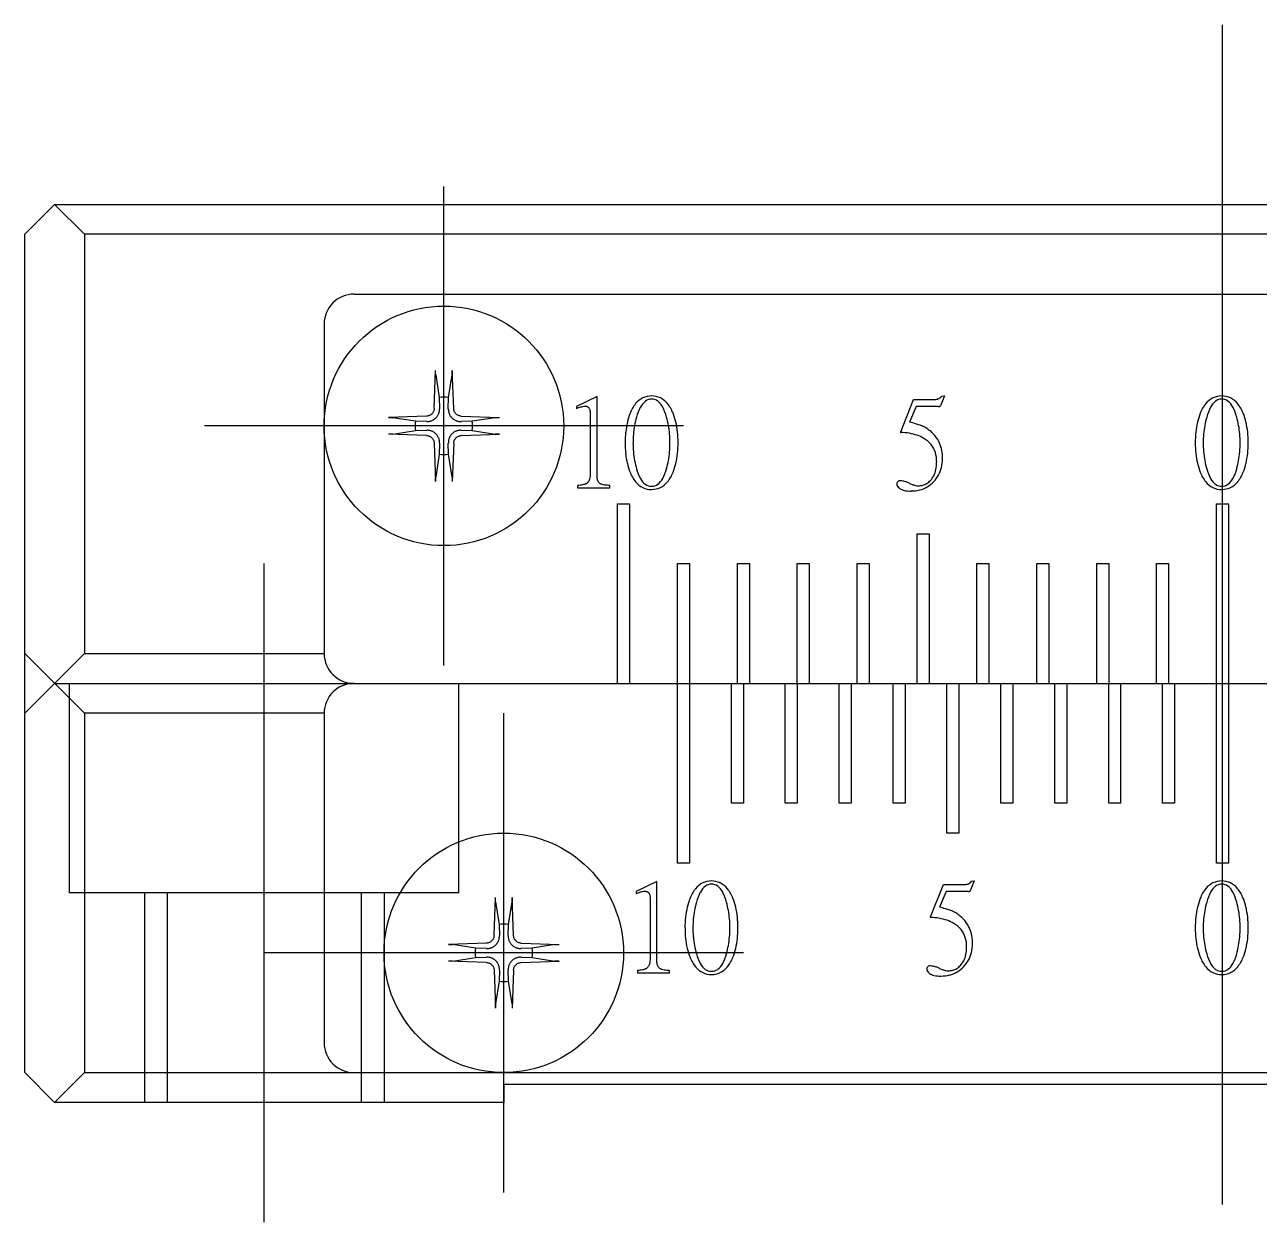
# Model space of a CAD drawing. Extents: x 1 to 262, y 0 to 169.
# Drawn here: x 70.89 to 91.51, y 29.84 to 49.84 of the extents above; entities that cross this region are included whole.
import ezdxf

# ---------------------------------------------------------------- set-up
doc = ezdxf.new("R2010")
doc.units = 0
doc.linetypes.add('CENTER', pattern=[50.8, 31.75, -6.35, 6.35, -6.35])
doc.linetypes.add('DASHED', pattern=[19.05, 12.7, -6.35])
doc.layers.get('0').update_dxf_attribs({"linetype": 'CONTINUOUS'})
doc.layers.add('CENTER', color=1, linetype='CENTER')

msp = doc.modelspace()

# ---------------------------------------------------------------- linework, layer by layer
at = {"color": 7, "linetype": 'CONTINUOUS'}
for p, q in [((70.892, 46.339), (71.392, 46.839)), ((71.392, 46.839), (110.392, 46.839)), ((71.392, 46.839), (71.892, 46.339)), ((70.892, 32.339), (70.892, 46.339)), ((71.892, 46.339), (71.892, 39.339)), ((109.892, 46.339), (71.892, 46.339)), ((76.392, 45.339), (105.392, 45.339)), ((75.892, 44.839), (75.892, 39.339)), ((77.73, 43.428), (77.754, 44.065)), ((77.754, 44.054), (77.754, 44.065)), ((77.754, 44.044), (77.754, 44.054)), ((77.754, 44.033), (77.754, 44.044)), ((77.754, 44.028), (77.754, 44.033)), ((77.754, 44.023), (77.754, 44.028)), ((77.754, 44.014), (77.754, 44.023)), ((77.754, 44.01), (77.754, 44.014)), ((77.754, 44.006), (77.754, 44.01)), ((77.754, 44.002), (77.754, 44.006)), ((77.755, 43.999), (77.754, 44.002)), ((77.755, 43.996), (77.755, 43.999)), ((77.755, 43.993), (77.755, 43.996)), ((77.755, 43.993), (77.815, 43.611)), ((77.97, 43.611), (78.029, 43.993)), ((78.03, 43.996), (78.029, 43.993)), ((78.03, 44.065), (78.031, 44.054)), ((78.055, 43.428), (78.03, 44.065)), ((78.031, 44.01), (78.03, 44.006)), ((78.03, 44.006), (78.03, 44.002)), ((78.03, 44.002), (78.03, 43.999)), ((78.03, 43.999), (78.03, 43.996)), ((78.031, 44.054), (78.031, 44.044)), ((78.031, 44.044), (78.031, 44.033)), ((78.031, 44.033), (78.031, 44.028)), ((78.031, 44.028), (78.031, 44.023)), ((78.031, 44.023), (78.031, 44.014)), ((78.031, 44.014), (78.031, 44.01)), ((77.815, 43.611), (77.819, 43.426)), ((77.965, 43.426), (77.97, 43.611)), ((80.449, 43.629), (80.104, 43.464)), ((80.449, 42.302), (80.449, 43.629)), ((85.519, 43.042), (85.733, 43.582)), ((85.733, 43.582), (86.106, 43.582)), ((86.248, 43.639), (86.181, 43.476)), ((86.203, 43.635), (86.248, 43.639)), ((77.603, 43.302), (76.966, 43.277)), ((77.615, 43.303), (77.603, 43.302)), ((77.627, 43.305), (77.615, 43.303)), ((77.639, 43.308), (77.627, 43.305)), ((77.651, 43.312), (77.639, 43.308)), ((77.662, 43.318), (77.651, 43.312)), ((77.673, 43.324), (77.662, 43.318)), ((77.683, 43.332), (77.673, 43.324)), ((77.692, 43.34), (77.683, 43.332)), ((77.7, 43.349), (77.692, 43.34)), ((77.707, 43.359), (77.7, 43.349)), ((77.714, 43.369), (77.707, 43.359)), ((77.719, 43.38), (77.714, 43.369)), ((77.724, 43.392), (77.719, 43.38)), ((77.727, 43.404), (77.724, 43.392)), ((77.729, 43.416), (77.727, 43.404)), ((77.73, 43.428), (77.729, 43.416)), ((78.056, 43.416), (78.055, 43.428)), ((78.058, 43.404), (78.056, 43.416)), ((78.061, 43.392), (78.058, 43.404)), ((78.066, 43.38), (78.061, 43.392)), ((78.071, 43.369), (78.066, 43.38)), ((78.078, 43.358), (78.071, 43.369)), ((78.085, 43.349), (78.078, 43.358)), ((78.093, 43.34), (78.085, 43.349)), ((78.102, 43.332), (78.093, 43.34)), ((78.112, 43.324), (78.102, 43.332)), ((78.122, 43.318), (78.112, 43.324)), ((78.134, 43.312), (78.122, 43.318)), ((78.145, 43.308), (78.134, 43.312)), ((78.157, 43.305), (78.145, 43.308)), ((78.17, 43.303), (78.157, 43.305)), ((78.181, 43.302), (78.17, 43.303)), ((78.181, 43.302), (78.818, 43.277)), ((80.104, 43.464), (80.104, 43.431)), ((80.104, 43.431), (80.14, 43.444)), ((80.14, 43.444), (80.176, 43.456)), ((80.176, 43.456), (80.194, 43.46)), ((80.194, 43.46), (80.213, 43.464)), ((80.213, 43.464), (80.232, 43.467)), ((80.232, 43.467), (80.251, 43.468)), ((80.251, 43.468), (80.261, 43.467)), ((80.261, 43.467), (80.271, 43.466)), ((80.271, 43.466), (80.276, 43.465)), ((80.276, 43.465), (80.281, 43.463)), ((80.281, 43.463), (80.286, 43.461)), ((80.286, 43.461), (80.29, 43.459)), ((80.29, 43.459), (80.294, 43.457)), ((80.294, 43.457), (80.299, 43.454)), ((80.299, 43.454), (80.303, 43.451)), ((80.303, 43.451), (80.306, 43.448)), ((80.306, 43.448), (80.31, 43.444)), ((80.31, 43.444), (80.313, 43.44)), ((80.313, 43.44), (80.318, 43.432)), ((80.318, 43.432), (80.323, 43.423)), ((80.323, 43.423), (80.326, 43.413)), ((80.326, 43.413), (80.329, 43.403)), ((80.329, 43.403), (80.331, 43.393)), ((80.331, 43.393), (80.333, 43.383)), ((80.333, 43.383), (80.334, 43.372)), ((80.334, 43.372), (80.334, 43.362)), ((80.334, 43.362), (80.335, 43.352)), ((80.335, 43.352), (80.335, 42.341)), ((85.777, 43.462), (85.667, 43.201)), ((86.148, 43.462), (85.777, 43.462)), ((76.966, 43.277), (76.977, 43.277)), ((76.977, 43.277), (76.987, 43.278)), ((76.987, 43.278), (76.998, 43.278)), ((76.998, 43.278), (77.003, 43.278)), ((77.003, 43.278), (77.008, 43.278)), ((77.008, 43.278), (77.017, 43.278)), ((77.017, 43.278), (77.022, 43.277)), ((77.022, 43.277), (77.026, 43.277)), ((77.026, 43.277), (77.029, 43.277)), ((77.029, 43.277), (77.033, 43.277)), ((77.033, 43.277), (77.036, 43.276)), ((77.036, 43.276), (77.038, 43.276)), ((77.42, 43.216), (77.038, 43.276)), ((77.605, 43.212), (77.42, 43.216)), ((78.365, 43.216), (78.18, 43.212)), ((78.746, 43.276), (78.365, 43.216)), ((78.746, 43.276), (78.749, 43.276)), ((78.749, 43.276), (78.752, 43.277)), ((78.752, 43.277), (78.755, 43.277)), ((78.755, 43.277), (78.759, 43.277)), ((78.759, 43.277), (78.763, 43.277)), ((78.763, 43.277), (78.767, 43.278)), ((78.767, 43.278), (78.777, 43.278)), ((78.777, 43.278), (78.781, 43.278)), ((78.781, 43.278), (78.787, 43.278)), ((78.787, 43.278), (78.797, 43.278)), ((78.797, 43.278), (78.808, 43.277)), ((78.808, 43.277), (78.818, 43.277)), ((76.977, 43.001), (76.966, 43.001)), ((77.603, 42.976), (76.966, 43.001)), ((76.987, 43), (76.977, 43.001)), ((76.998, 43), (76.987, 43)), ((77.003, 43), (76.998, 43)), ((77.008, 43), (77.003, 43)), ((77.017, 43.001), (77.008, 43)), ((77.022, 43.001), (77.017, 43.001)), ((77.026, 43.001), (77.022, 43.001)), ((77.029, 43.001), (77.026, 43.001)), ((77.033, 43.001), (77.029, 43.001)), ((77.036, 43.002), (77.033, 43.001)), ((77.038, 43.002), (77.036, 43.002)), ((77.038, 43.002), (77.42, 43.062)), ((77.42, 43.062), (77.605, 43.066)), ((77.603, 42.976), (77.615, 42.976)), ((77.615, 42.976), (77.627, 42.973)), ((77.627, 42.973), (77.639, 42.97)), ((77.639, 42.97), (77.651, 42.966)), ((77.651, 42.966), (77.662, 42.96)), ((77.662, 42.96), (77.673, 42.954)), ((77.673, 42.954), (77.683, 42.946)), ((77.683, 42.946), (77.692, 42.938)), ((77.692, 42.938), (77.7, 42.929)), ((77.7, 42.929), (77.707, 42.92)), ((77.707, 42.92), (77.713, 42.909)), ((77.713, 42.909), (77.719, 42.898)), ((77.719, 42.898), (77.723, 42.886)), ((77.723, 42.886), (77.727, 42.874)), ((78.058, 42.874), (78.061, 42.886)), ((78.061, 42.886), (78.065, 42.898)), ((78.065, 42.898), (78.071, 42.909)), ((78.071, 42.909), (78.078, 42.92)), ((78.078, 42.92), (78.085, 42.929)), ((78.085, 42.929), (78.093, 42.938)), ((78.093, 42.938), (78.102, 42.946)), ((78.102, 42.946), (78.112, 42.954)), ((78.112, 42.954), (78.122, 42.96)), ((78.122, 42.96), (78.133, 42.966)), ((78.133, 42.966), (78.145, 42.97)), ((78.145, 42.97), (78.157, 42.973)), ((78.157, 42.973), (78.169, 42.976)), ((78.169, 42.976), (78.181, 42.976)), ((78.18, 43.066), (78.365, 43.062)), ((78.181, 42.976), (78.818, 43.001)), ((78.365, 43.062), (78.746, 43.002)), ((78.749, 43.002), (78.746, 43.002)), ((78.752, 43.001), (78.749, 43.002)), ((78.755, 43.001), (78.752, 43.001)), ((78.759, 43.001), (78.755, 43.001)), ((78.763, 43.001), (78.759, 43.001)), ((78.767, 43.001), (78.763, 43.001)), ((78.777, 43), (78.767, 43.001)), ((78.781, 43), (78.777, 43)), ((78.787, 43), (78.781, 43)), ((78.797, 43), (78.787, 43)), ((78.808, 43.001), (78.797, 43)), ((78.818, 43.001), (78.808, 43.001)), ((77.727, 42.874), (77.729, 42.862)), ((77.729, 42.862), (77.73, 42.85)), ((77.73, 42.85), (77.754, 42.213)), ((77.819, 42.852), (77.815, 42.667)), ((77.97, 42.667), (77.965, 42.852)), ((78.055, 42.85), (78.03, 42.213)), ((78.055, 42.85), (78.056, 42.862)), ((78.056, 42.862), (78.058, 42.874)), ((77.815, 42.667), (77.755, 42.285)), ((78.029, 42.285), (77.97, 42.667)), ((77.754, 42.276), (77.755, 42.279)), ((77.754, 42.272), (77.754, 42.276)), ((77.754, 42.268), (77.754, 42.272)), ((77.754, 42.264), (77.754, 42.268)), ((77.754, 42.255), (77.754, 42.264)), ((77.755, 42.282), (77.755, 42.285)), ((77.755, 42.279), (77.755, 42.282)), ((78.029, 42.285), (78.03, 42.282)), ((78.03, 42.282), (78.03, 42.279)), ((78.03, 42.279), (78.03, 42.276)), ((78.03, 42.276), (78.03, 42.272)), ((78.03, 42.272), (78.031, 42.268)), ((78.031, 42.268), (78.031, 42.264)), ((78.031, 42.264), (78.031, 42.255)), ((80.326, 42.261), (80.323, 42.251)), ((80.328, 42.273), (80.326, 42.261)), ((80.332, 42.295), (80.328, 42.273)), ((80.334, 42.318), (80.332, 42.295)), ((80.335, 42.341), (80.334, 42.318)), ((80.449, 42.285), (80.449, 42.302)), ((80.451, 42.267), (80.449, 42.285)), ((80.454, 42.25), (80.451, 42.267)), ((77.754, 42.25), (77.754, 42.255)), ((77.754, 42.245), (77.754, 42.25)), ((77.754, 42.234), (77.754, 42.245)), ((77.754, 42.224), (77.754, 42.234)), ((77.754, 42.213), (77.754, 42.224)), ((78.031, 42.224), (78.03, 42.213)), ((78.031, 42.255), (78.031, 42.25)), ((78.031, 42.25), (78.031, 42.245)), ((78.031, 42.245), (78.031, 42.234)), ((78.031, 42.234), (78.031, 42.224)), ((80.145, 42.146), (80.125, 42.145)), ((80.125, 42.145), (80.125, 42.104)), ((80.125, 42.104), (80.661, 42.104)), ((80.165, 42.148), (80.145, 42.146)), ((80.186, 42.15), (80.165, 42.148)), ((80.206, 42.153), (80.186, 42.15)), ((80.225, 42.158), (80.206, 42.153)), ((80.243, 42.163), (80.225, 42.158)), ((80.259, 42.17), (80.243, 42.163)), ((80.267, 42.174), (80.259, 42.17)), ((80.273, 42.178), (80.267, 42.174)), ((80.282, 42.185), (80.273, 42.178)), ((80.29, 42.192), (80.282, 42.185)), ((80.298, 42.201), (80.29, 42.192)), ((80.304, 42.21), (80.298, 42.201)), ((80.31, 42.219), (80.304, 42.21)), ((80.315, 42.229), (80.31, 42.219)), ((80.319, 42.24), (80.315, 42.229)), ((80.323, 42.251), (80.319, 42.24)), ((80.459, 42.233), (80.454, 42.25)), ((80.462, 42.225), (80.459, 42.233)), ((80.465, 42.217), (80.462, 42.225)), ((80.469, 42.21), (80.465, 42.217)), ((80.474, 42.202), (80.469, 42.21)), ((80.479, 42.196), (80.474, 42.202)), ((80.485, 42.189), (80.479, 42.196)), ((80.491, 42.183), (80.485, 42.189)), ((80.498, 42.178), (80.491, 42.183)), ((80.506, 42.173), (80.498, 42.178)), ((80.515, 42.168), (80.506, 42.173)), ((80.524, 42.164), (80.515, 42.168)), ((80.533, 42.161), (80.524, 42.164)), ((80.553, 42.156), (80.533, 42.161)), ((80.573, 42.151), (80.553, 42.156)), ((80.594, 42.149), (80.573, 42.151)), ((80.616, 42.147), (80.594, 42.149)), ((80.638, 42.145), (80.616, 42.147)), ((80.661, 42.145), (80.638, 42.145)), ((80.661, 42.104), (80.661, 42.145)), ((80.792, 38.839), (80.792, 41.839)), ((80.792, 41.839), (80.992, 41.839)), ((80.992, 41.839), (80.992, 38.839)), ((90.792, 35.839), (90.792, 41.839)), ((90.792, 41.839), (90.992, 41.839)), ((90.992, 41.839), (90.992, 35.839)), ((85.792, 38.839), (85.792, 41.339)), ((85.792, 41.339), (85.992, 41.339)), ((85.992, 41.339), (85.992, 38.839)), ((81.792, 40.839), (81.992, 40.839)), ((81.792, 35.839), (81.792, 40.839)), ((81.992, 40.839), (81.992, 35.839)), ((82.792, 40.839), (82.992, 40.839)), ((82.792, 38.839), (82.792, 40.839)), ((82.992, 40.839), (82.992, 38.839)), ((83.792, 40.839), (83.992, 40.839)), ((83.792, 38.839), (83.792, 40.839)), ((83.992, 40.839), (83.992, 38.839)), ((84.792, 40.839), (84.992, 40.839)), ((84.792, 38.839), (84.792, 40.839)), ((84.992, 40.839), (84.992, 38.839)), ((86.792, 40.839), (86.992, 40.839)), ((86.792, 38.839), (86.792, 40.839)), ((86.992, 40.839), (86.992, 38.839)), ((87.792, 40.839), (87.992, 40.839)), ((87.792, 38.839), (87.792, 40.839)), ((87.992, 40.839), (87.992, 38.839)), ((88.792, 40.839), (88.992, 40.839)), ((88.792, 38.839), (88.792, 40.839)), ((88.992, 40.839), (88.992, 38.839)), ((89.792, 40.839), (89.992, 40.839)), ((89.792, 38.839), (89.792, 40.839)), ((89.992, 40.839), (89.992, 38.839)), ((71.892, 39.339), (70.892, 38.339)), ((70.892, 39.339), (71.892, 38.339)), ((71.892, 39.339), (75.892, 39.339)), ((71.392, 38.839), (110.392, 38.839)), ((76.392, 38.839), (105.392, 38.839)), ((82.692, 36.839), (82.692, 38.839)), ((82.892, 38.839), (82.892, 36.839)), ((83.592, 36.839), (83.592, 38.839)), ((83.792, 38.839), (83.792, 36.839)), ((84.492, 36.839), (84.492, 38.839)), ((84.692, 38.839), (84.692, 36.839)), ((85.392, 36.839), (85.392, 38.839)), ((85.592, 38.839), (85.592, 36.839)), ((86.292, 36.339), (86.292, 38.839)), ((86.492, 38.839), (86.492, 36.339)), ((87.192, 36.839), (87.192, 38.839)), ((87.392, 38.839), (87.392, 36.839)), ((88.092, 36.839), (88.092, 38.839)), ((88.292, 38.839), (88.292, 36.839)), ((88.992, 36.839), (88.992, 38.839)), ((89.192, 38.839), (89.192, 36.839)), ((89.892, 36.839), (89.892, 38.839)), ((90.092, 38.839), (90.092, 36.839)), ((71.892, 38.339), (71.892, 32.339)), ((75.892, 38.339), (71.892, 38.339)), ((75.892, 38.339), (75.892, 32.839)), ((82.892, 36.839), (82.692, 36.839)), ((83.792, 36.839), (83.592, 36.839)), ((84.692, 36.839), (84.492, 36.839)), ((85.592, 36.839), (85.392, 36.839)), ((87.392, 36.839), (87.192, 36.839)), ((88.292, 36.839), (88.092, 36.839)), ((89.192, 36.839), (88.992, 36.839)), ((90.092, 36.839), (89.892, 36.839)), ((86.492, 36.339), (86.292, 36.339)), ((81.992, 35.839), (81.792, 35.839)), ((90.992, 35.839), (90.792, 35.839)), ((81.449, 35.529), (81.104, 35.364)), ((81.449, 34.202), (81.449, 35.529)), ((86.019, 34.942), (86.233, 35.482)), ((86.233, 35.482), (86.606, 35.482)), ((86.748, 35.539), (86.681, 35.376)), ((86.703, 35.535), (86.748, 35.539)), ((78.73, 34.628), (78.754, 35.265)), ((78.754, 35.254), (78.754, 35.265)), ((78.754, 35.244), (78.754, 35.254)), ((79.03, 35.265), (79.031, 35.254)), ((79.055, 34.628), (79.03, 35.265)), ((79.031, 35.254), (79.031, 35.244)), ((81.104, 35.364), (81.104, 35.331)), ((81.104, 35.331), (81.14, 35.344)), ((81.14, 35.344), (81.176, 35.356)), ((81.176, 35.356), (81.194, 35.36)), ((81.194, 35.36), (81.213, 35.364)), ((81.213, 35.364), (81.232, 35.367)), ((81.232, 35.367), (81.251, 35.368)), ((81.251, 35.368), (81.261, 35.367)), ((81.261, 35.367), (81.271, 35.366)), ((81.271, 35.366), (81.276, 35.365)), ((81.276, 35.365), (81.281, 35.363)), ((81.281, 35.363), (81.286, 35.361)), ((81.286, 35.361), (81.29, 35.359)), ((81.29, 35.359), (81.294, 35.357)), ((81.294, 35.357), (81.299, 35.354)), ((81.299, 35.354), (81.303, 35.351)), ((81.303, 35.351), (81.306, 35.348)), ((81.306, 35.348), (81.31, 35.344)), ((81.31, 35.344), (81.313, 35.34)), ((81.313, 35.34), (81.318, 35.332)), ((81.318, 35.332), (81.323, 35.323)), ((81.323, 35.323), (81.326, 35.313)), ((81.326, 35.313), (81.329, 35.303)), ((81.329, 35.303), (81.331, 35.293)), ((81.331, 35.293), (81.333, 35.283)), ((81.333, 35.283), (81.334, 35.272)), ((81.334, 35.272), (81.334, 35.262)), ((81.334, 35.262), (81.335, 35.252)), ((81.335, 35.252), (81.335, 34.241)), ((86.277, 35.362), (86.167, 35.101)), ((86.648, 35.362), (86.277, 35.362)), ((78.754, 35.233), (78.754, 35.244)), ((78.754, 35.228), (78.754, 35.233)), ((78.754, 35.223), (78.754, 35.228)), ((78.754, 35.214), (78.754, 35.223)), ((78.754, 35.21), (78.754, 35.214)), ((78.754, 35.206), (78.754, 35.21)), ((78.754, 35.202), (78.754, 35.206)), ((78.755, 35.199), (78.754, 35.202)), ((78.755, 35.196), (78.755, 35.199)), ((78.755, 35.193), (78.755, 35.196)), ((78.755, 35.193), (78.815, 34.811)), ((78.97, 34.811), (79.029, 35.193)), ((79.03, 35.196), (79.029, 35.193)), ((79.031, 35.21), (79.03, 35.206)), ((79.03, 35.206), (79.03, 35.202)), ((79.03, 35.202), (79.03, 35.199)), ((79.03, 35.199), (79.03, 35.196)), ((79.031, 35.244), (79.031, 35.233)), ((79.031, 35.233), (79.031, 35.228)), ((79.031, 35.228), (79.031, 35.223)), ((79.031, 35.223), (79.031, 35.214)), ((79.031, 35.214), (79.031, 35.21)), ((78.815, 34.811), (78.819, 34.626)), ((78.965, 34.626), (78.97, 34.811)), ((78.603, 34.502), (77.966, 34.477)), ((77.966, 34.477), (77.977, 34.477)), ((77.977, 34.477), (77.987, 34.478)), ((77.987, 34.478), (77.998, 34.478)), ((77.998, 34.478), (78.003, 34.478)), ((78.003, 34.478), (78.008, 34.478)), ((78.008, 34.478), (78.017, 34.478)), ((78.017, 34.478), (78.022, 34.477)), ((78.022, 34.477), (78.026, 34.477)), ((78.026, 34.477), (78.029, 34.477)), ((78.029, 34.477), (78.033, 34.477)), ((78.033, 34.477), (78.036, 34.476)), ((78.036, 34.476), (78.038, 34.476)), ((78.42, 34.416), (78.038, 34.476)), ((78.615, 34.503), (78.603, 34.502)), ((78.627, 34.505), (78.615, 34.503)), ((78.639, 34.508), (78.627, 34.505)), ((78.651, 34.512), (78.639, 34.508)), ((78.662, 34.518), (78.651, 34.512)), ((78.673, 34.524), (78.662, 34.518)), ((78.683, 34.532), (78.673, 34.524)), ((78.692, 34.54), (78.683, 34.532)), ((78.7, 34.549), (78.692, 34.54)), ((78.707, 34.559), (78.7, 34.549)), ((78.714, 34.569), (78.707, 34.559)), ((78.719, 34.58), (78.714, 34.569)), ((78.724, 34.592), (78.719, 34.58)), ((78.727, 34.604), (78.724, 34.592)), ((78.729, 34.616), (78.727, 34.604)), ((78.73, 34.628), (78.729, 34.616)), ((79.056, 34.616), (79.055, 34.628)), ((79.058, 34.604), (79.056, 34.616)), ((79.061, 34.592), (79.058, 34.604)), ((79.066, 34.58), (79.061, 34.592)), ((79.071, 34.569), (79.066, 34.58)), ((79.078, 34.558), (79.071, 34.569)), ((79.085, 34.549), (79.078, 34.558)), ((79.093, 34.54), (79.085, 34.549)), ((79.102, 34.532), (79.093, 34.54)), ((79.112, 34.524), (79.102, 34.532)), ((79.122, 34.518), (79.112, 34.524)), ((79.134, 34.512), (79.122, 34.518)), ((79.145, 34.508), (79.134, 34.512)), ((79.157, 34.505), (79.145, 34.508)), ((79.17, 34.503), (79.157, 34.505)), ((79.181, 34.502), (79.17, 34.503)), ((79.181, 34.502), (79.818, 34.477)), ((79.746, 34.476), (79.365, 34.416)), ((79.746, 34.476), (79.749, 34.476)), ((79.749, 34.476), (79.752, 34.477)), ((79.752, 34.477), (79.755, 34.477)), ((79.755, 34.477), (79.759, 34.477)), ((79.759, 34.477), (79.763, 34.477)), ((79.763, 34.477), (79.767, 34.478)), ((79.767, 34.478), (79.777, 34.478)), ((79.777, 34.478), (79.781, 34.478)), ((79.781, 34.478), (79.787, 34.478)), ((79.787, 34.478), (79.797, 34.478)), ((79.797, 34.478), (79.808, 34.477)), ((79.808, 34.477), (79.818, 34.477)), ((78.038, 34.202), (78.42, 34.262)), ((78.605, 34.412), (78.42, 34.416)), ((78.42, 34.262), (78.605, 34.266)), ((79.365, 34.416), (79.18, 34.412)), ((79.18, 34.266), (79.365, 34.262)), ((79.365, 34.262), (79.746, 34.202)), ((81.335, 34.241), (81.334, 34.218)), ((77.977, 34.201), (77.966, 34.201)), ((78.603, 34.176), (77.966, 34.201)), ((77.987, 34.2), (77.977, 34.201)), ((77.998, 34.2), (77.987, 34.2)), ((78.003, 34.2), (77.998, 34.2)), ((78.008, 34.2), (78.003, 34.2)), ((78.017, 34.201), (78.008, 34.2)), ((78.022, 34.201), (78.017, 34.201)), ((78.026, 34.201), (78.022, 34.201)), ((78.029, 34.201), (78.026, 34.201)), ((78.033, 34.201), (78.029, 34.201)), ((78.036, 34.202), (78.033, 34.201)), ((78.038, 34.202), (78.036, 34.202)), ((78.603, 34.176), (78.615, 34.176)), ((78.615, 34.176), (78.627, 34.173)), ((78.627, 34.173), (78.639, 34.17)), ((78.639, 34.17), (78.651, 34.166)), ((78.651, 34.166), (78.662, 34.16)), ((78.662, 34.16), (78.673, 34.154)), ((78.673, 34.154), (78.683, 34.146)), ((78.683, 34.146), (78.692, 34.138)), ((78.692, 34.138), (78.7, 34.129)), ((78.7, 34.129), (78.707, 34.12)), ((78.707, 34.12), (78.713, 34.109)), ((78.713, 34.109), (78.719, 34.098)), ((78.719, 34.098), (78.723, 34.086)), ((78.723, 34.086), (78.727, 34.074)), ((78.727, 34.074), (78.729, 34.062)), ((78.729, 34.062), (78.73, 34.05)), ((78.73, 34.05), (78.754, 33.413)), ((78.819, 34.052), (78.815, 33.867)), ((78.97, 33.867), (78.965, 34.052)), ((79.055, 34.05), (79.03, 33.413)), ((79.055, 34.05), (79.056, 34.062)), ((79.056, 34.062), (79.058, 34.074)), ((79.058, 34.074), (79.061, 34.086)), ((79.061, 34.086), (79.065, 34.098)), ((79.065, 34.098), (79.071, 34.109)), ((79.071, 34.109), (79.078, 34.12)), ((79.078, 34.12), (79.085, 34.129)), ((79.085, 34.129), (79.093, 34.138)), ((79.093, 34.138), (79.102, 34.146)), ((79.102, 34.146), (79.112, 34.154)), ((79.112, 34.154), (79.122, 34.16)), ((79.122, 34.16), (79.133, 34.166)), ((79.133, 34.166), (79.145, 34.17)), ((79.145, 34.17), (79.157, 34.173)), ((79.157, 34.173), (79.169, 34.176)), ((79.169, 34.176), (79.181, 34.176)), ((79.181, 34.176), (79.818, 34.201)), ((79.749, 34.202), (79.746, 34.202)), ((79.752, 34.201), (79.749, 34.202)), ((79.755, 34.201), (79.752, 34.201)), ((79.759, 34.201), (79.755, 34.201)), ((79.763, 34.201), (79.759, 34.201)), ((79.767, 34.201), (79.763, 34.201)), ((79.777, 34.2), (79.767, 34.201)), ((79.781, 34.2), (79.777, 34.2)), ((79.787, 34.2), (79.781, 34.2)), ((79.797, 34.2), (79.787, 34.2)), ((79.808, 34.201), (79.797, 34.2)), ((79.818, 34.201), (79.808, 34.201)), ((81.145, 34.046), (81.125, 34.045)), ((81.125, 34.045), (81.125, 34.004)), ((81.165, 34.048), (81.145, 34.046)), ((81.186, 34.05), (81.165, 34.048)), ((81.206, 34.053), (81.186, 34.05)), ((81.225, 34.058), (81.206, 34.053)), ((81.243, 34.063), (81.225, 34.058)), ((81.259, 34.07), (81.243, 34.063)), ((81.267, 34.074), (81.259, 34.07)), ((81.273, 34.078), (81.267, 34.074)), ((81.282, 34.085), (81.273, 34.078)), ((81.29, 34.092), (81.282, 34.085)), ((81.298, 34.101), (81.29, 34.092)), ((81.304, 34.11), (81.298, 34.101)), ((81.31, 34.119), (81.304, 34.11)), ((81.315, 34.129), (81.31, 34.119)), ((81.319, 34.14), (81.315, 34.129)), ((81.323, 34.151), (81.319, 34.14)), ((81.326, 34.161), (81.323, 34.151)), ((81.328, 34.173), (81.326, 34.161)), ((81.332, 34.195), (81.328, 34.173)), ((81.334, 34.218), (81.332, 34.195)), ((81.449, 34.185), (81.449, 34.202)), ((81.451, 34.167), (81.449, 34.185)), ((81.454, 34.15), (81.451, 34.167)), ((81.459, 34.133), (81.454, 34.15)), ((81.462, 34.125), (81.459, 34.133)), ((81.465, 34.117), (81.462, 34.125)), ((81.469, 34.11), (81.465, 34.117)), ((81.474, 34.102), (81.469, 34.11)), ((81.479, 34.096), (81.474, 34.102)), ((81.485, 34.089), (81.479, 34.096)), ((81.491, 34.083), (81.485, 34.089)), ((81.498, 34.078), (81.491, 34.083)), ((81.506, 34.073), (81.498, 34.078)), ((81.515, 34.068), (81.506, 34.073)), ((81.524, 34.064), (81.515, 34.068)), ((81.533, 34.061), (81.524, 34.064)), ((81.553, 34.056), (81.533, 34.061)), ((81.573, 34.051), (81.553, 34.056)), ((81.594, 34.049), (81.573, 34.051)), ((81.616, 34.047), (81.594, 34.049)), ((81.638, 34.045), (81.616, 34.047)), ((81.661, 34.045), (81.638, 34.045)), ((81.661, 34.004), (81.661, 34.045)), ((78.815, 33.867), (78.755, 33.485)), ((79.029, 33.485), (78.97, 33.867)), ((81.125, 34.004), (81.661, 34.004)), ((78.754, 33.476), (78.755, 33.479)), ((78.754, 33.472), (78.754, 33.476)), ((78.754, 33.468), (78.754, 33.472)), ((78.754, 33.464), (78.754, 33.468)), ((78.754, 33.455), (78.754, 33.464)), ((78.754, 33.45), (78.754, 33.455)), ((78.754, 33.445), (78.754, 33.45)), ((78.754, 33.434), (78.754, 33.445)), ((78.754, 33.424), (78.754, 33.434)), ((78.754, 33.413), (78.754, 33.424)), ((78.755, 33.482), (78.755, 33.485)), ((78.755, 33.479), (78.755, 33.482)), ((79.029, 33.485), (79.03, 33.482)), ((79.03, 33.482), (79.03, 33.479)), ((79.03, 33.479), (79.03, 33.476)), ((79.03, 33.476), (79.03, 33.472)), ((79.03, 33.472), (79.031, 33.468)), ((79.031, 33.424), (79.03, 33.413)), ((79.031, 33.468), (79.031, 33.464)), ((79.031, 33.464), (79.031, 33.455)), ((79.031, 33.455), (79.031, 33.45)), ((79.031, 33.45), (79.031, 33.445)), ((79.031, 33.445), (79.031, 33.434)), ((79.031, 33.434), (79.031, 33.424)), ((71.392, 31.839), (70.892, 32.339)), ((71.892, 32.339), (71.392, 31.839)), ((71.892, 32.339), (109.892, 32.339)), ((102.892, 32.139), (78.892, 32.139)), ((78.892, 32.139), (78.892, 31.839)), ((78.892, 31.839), (71.392, 31.839))]:
    msp.add_line(p, q, dxfattribs=at)
at = {"color": 3, "linetype": 'DASHED'}
for p, q in [((71.642, 35.339), (71.642, 38.839)), ((78.142, 35.339), (78.142, 38.839)), ((78.142, 35.339), (71.642, 35.339)), ((72.892, 35.339), (72.892, 31.839)), ((73.271, 35.339), (73.271, 31.839)), ((76.513, 35.339), (76.513, 31.839)), ((76.892, 35.339), (76.892, 31.839))]:
    msp.add_line(p, q, dxfattribs=at)
at = {"color": 7, "linetype": 'CONTINUOUS'}
for centre in [(77.892, 43.139), (78.892, 34.339)]:
    msp.add_circle(centre, 2, dxfattribs=at)
for centre, radius, start, end in [((76.392, 44.839), 0.5, 90, 180), ((77.892, 43.139), 0.479, 80.6957, 99.3043), ((81.598, 43.114), 0.642, 141.8067, 158.4258), ((81.373, 43.286), 0.359, 116.5466, 141.2478), ((81.448, 43.31), 0.308, 128.0346, 152.5067), ((81.356, 43.307), 0.332, 89.2937, 115.4267), ((81.359, 43.415), 0.171, 89.8353, 126.5002), ((81.363, 43.305), 0.334, 64.6264, 90.6532), ((81.361, 43.413), 0.173, 53.6842, 90.279), ((81.276, 43.312), 0.305, 27.3429, 52.1158), ((81.348, 43.288), 0.356, 38.658, 63.5476), ((81.135, 43.121), 0.627, 21.378, 38.3895), ((86.106, 43.685), 0.103, 269.9573, 289.456), ((86.098, 43.704), 0.123, 289.8018, 307.0841), ((86.06, 43.754), 0.187, 307.1607, 320.255), ((91.117, 43.114), 0.642, 141.8067, 158.4258), ((90.893, 43.286), 0.359, 116.5466, 141.2478), ((90.967, 43.31), 0.308, 128.0346, 152.5067), ((90.875, 43.307), 0.332, 89.2937, 115.4267), ((90.879, 43.415), 0.171, 89.8353, 126.5002), ((90.883, 43.305), 0.334, 64.6264, 90.6532), ((90.88, 43.413), 0.173, 53.6842, 90.279), ((90.795, 43.312), 0.305, 27.3429, 52.1158), ((90.867, 43.288), 0.356, 38.658, 63.5476), ((90.654, 43.121), 0.627, 21.378, 38.3895), ((77.61, 43.42), 0.209, 321.2249, 327.3542), ((77.618, 43.415), 0.201, 327.3884, 333.7306), ((77.605, 43.421), 0.214, 333.7006, 339.428), ((77.613, 43.418), 0.206, 339.386, 345.0043), ((77.604, 43.421), 0.216, 345.0596, 350.4557), ((77.597, 43.422), 0.222, 350.4292, 355.7575), ((77.607, 43.421), 0.212, 355.7311, 1.3135), ((78.178, 43.421), 0.213, 178.6874, 184.268), ((78.188, 43.422), 0.222, 184.2424, 189.5709), ((78.181, 43.421), 0.216, 189.5456, 194.9391), ((78.171, 43.418), 0.206, 194.9953, 200.6145), ((78.179, 43.421), 0.214, 200.572, 206.2994), ((78.167, 43.415), 0.201, 206.2694, 212.6116), ((78.174, 43.42), 0.209, 212.6454, 218.7756), ((82.05, 42.942), 1.125, 158.7761, 166.7628), ((81.882, 43.081), 0.8, 152.3497, 165.2539), ((80.86, 43.094), 0.774, 14.2709, 27.586), ((80.72, 42.955), 1.073, 13.2882, 21.5696), ((86.15, 43.535), 0.0733, 269.1351, 281.9708), ((86.159, 43.491), 0.0281, 281.4538, 305.805), ((86.166, 43.48), 0.0151, 307.0574, 344.0647), ((91.57, 42.942), 1.125, 158.7761, 166.7628), ((91.402, 43.081), 0.8, 152.3497, 165.2539), ((90.38, 43.094), 0.774, 14.2709, 27.586), ((90.24, 42.955), 1.073, 13.2882, 21.5696), ((77.892, 43.139), 0.479, 170.6957, 189.3043), ((77.61, 43.424), 0.213, 268.6874, 274.268), ((77.609, 43.434), 0.222, 274.2424, 279.5709), ((77.611, 43.428), 0.216, 279.5456, 284.9391), ((77.613, 43.418), 0.206, 284.9953, 290.6145), ((77.61, 43.426), 0.214, 290.572, 296.2994), ((77.616, 43.414), 0.201, 296.2694, 302.6116), ((77.611, 43.421), 0.209, 302.6454, 308.7756), ((77.616, 43.416), 0.202, 308.7204, 314.9342), ((77.616, 43.415), 0.202, 315.0678, 321.2775), ((78.169, 43.415), 0.202, 218.7204, 224.9342), ((78.169, 43.416), 0.202, 225.0678, 231.2775), ((78.173, 43.421), 0.209, 231.2249, 237.3542), ((78.168, 43.414), 0.201, 237.3884, 243.7306), ((78.175, 43.426), 0.214, 243.7006, 249.428), ((78.172, 43.418), 0.206, 249.386, 255.0043), ((78.174, 43.428), 0.216, 255.0596, 260.4557), ((78.175, 43.434), 0.222, 260.4292, 265.7575), ((78.175, 43.424), 0.212, 265.7311, 271.3135), ((77.892, 43.139), 0.479, 350.6957, 9.3043), ((82.258, 42.894), 1.338, 166.7882, 173.9019), ((82.579, 42.865), 1.529, 169.4141, 174.7865), ((82.557, 42.869), 1.507, 163.9788, 169.4048), ((80.156, 42.878), 1.51, 10.2609, 15.6321), ((80.101, 42.868), 1.566, 5.0093, 10.2518), ((80.48, 42.899), 1.32, 6.0471, 13.2628), ((85.158, 41.064), 2.197, 73.9631, 76.5892), ((85.445, 42.057), 1.163, 70.0124, 74.0248), ((85.662, 42.652), 0.53, 63.3872, 70.1611), ((85.67, 42.64), 0.538, 55.5472, 64.6615), ((91.777, 42.894), 1.338, 166.7882, 173.9019), ((92.099, 42.865), 1.529, 169.4141, 174.7865), ((92.077, 42.869), 1.507, 163.9788, 169.4048), ((89.676, 42.878), 1.51, 10.2609, 15.6321), ((89.621, 42.868), 1.566, 5.0093, 10.2518), ((90, 42.899), 1.32, 6.0471, 13.2628), ((77.61, 42.854), 0.212, 85.7311, 91.3135), ((77.609, 42.844), 0.222, 80.4292, 85.7575), ((77.611, 42.85), 0.216, 75.0596, 80.4557), ((77.613, 42.86), 0.206, 69.386, 75.0043), ((77.61, 42.852), 0.214, 63.7006, 69.428), ((77.616, 42.864), 0.201, 57.3884, 63.7306), ((77.611, 42.857), 0.209, 51.2249, 57.3542), ((77.616, 42.862), 0.202, 45.0678, 51.2775), ((77.616, 42.863), 0.202, 38.7204, 44.9342), ((77.61, 42.858), 0.209, 32.6454, 38.7756), ((77.618, 42.863), 0.201, 26.2694, 32.6116), ((77.605, 42.857), 0.214, 20.572, 26.2994), ((77.614, 42.86), 0.206, 14.9953, 20.6145), ((77.604, 42.857), 0.216, 9.5456, 14.9391), ((77.597, 42.856), 0.222, 4.2424, 9.5709), ((78.188, 42.856), 0.222, 170.4292, 175.7575), ((78.181, 42.857), 0.216, 165.0596, 170.4557), ((78.171, 42.86), 0.206, 159.386, 165.0043), ((78.179, 42.857), 0.214, 153.7006, 159.428), ((78.167, 42.863), 0.201, 147.3884, 153.7306), ((78.174, 42.858), 0.209, 141.2249, 147.3542), ((78.169, 42.863), 0.202, 135.0678, 141.2775), ((78.169, 42.862), 0.202, 128.7204, 134.9342), ((78.173, 42.857), 0.209, 122.6454, 128.7756), ((78.168, 42.864), 0.201, 116.2694, 122.6116), ((78.175, 42.852), 0.214, 110.572, 116.2994), ((78.172, 42.86), 0.206, 104.9953, 110.6145), ((78.174, 42.85), 0.216, 99.5456, 104.9391), ((78.175, 42.844), 0.222, 94.2424, 99.5709), ((78.175, 42.854), 0.213, 88.6874, 94.268), ((82.563, 42.862), 1.646, 173.9099, 180.1105), ((82.643, 42.859), 1.593, 174.795, 180.0242), ((80.002, 42.859), 1.665, 359.9697, 5.0017), ((80.128, 42.862), 1.674, 359.8807, 6.0387), ((85.564, 43.026), 0.0479, 160.8609, 169.2763), ((85.526, 43.033), 0.0092, 167.2044, 192.7956), ((85.519, 43.031), 0.00178, 193.6323, 272.6279), ((85.495, 42.009), 1.021, 80.4715, 88.6731), ((85.535, 42.25), 0.776, 70.6148, 80.4628), ((85.583, 42.386), 0.633, 59.2808, 70.5721), ((85.675, 42.535), 0.458, 39.8178, 59.7095), ((85.658, 42.623), 0.558, 46.6126, 55.5054), ((85.615, 42.578), 0.62, 38.2978, 46.5808), ((85.673, 42.629), 0.543, 24.2446, 37.8899), ((92.083, 42.862), 1.646, 173.9099, 180.1105), ((92.162, 42.859), 1.593, 174.795, 180.0242), ((89.522, 42.859), 1.665, 359.9697, 5.0017), ((89.648, 42.862), 1.674, 359.8807, 6.0387), ((77.607, 42.857), 0.213, 358.6874, 4.268), ((78.178, 42.857), 0.212, 175.7311, 181.3135), ((82.596, 42.855), 1.678, 179.881, 186.0309), ((82.253, 42.819), 1.334, 186.0315, 193.2001), ((82.787, 42.857), 1.738, 179.9442, 184.9832), ((82.59, 42.84), 1.539, 184.9857, 190.449), ((80.102, 42.837), 1.564, 349.8375, 355.1847), ((79.876, 42.857), 1.791, 355.1774, 0.0578), ((80.478, 42.816), 1.322, 346.768, 354.0003), ((80.112, 42.855), 1.69, 353.9893, 0.1283), ((85.721, 42.578), 0.395, 17.3246, 39.2769), ((85.606, 42.546), 0.514, 358.4839, 16.8828), ((85.648, 42.619), 0.57, 10.8892, 24.1023), ((85.526, 42.597), 0.694, 359.2215, 10.7983), ((92.115, 42.855), 1.678, 179.881, 186.0309), ((91.773, 42.819), 1.334, 186.0315, 193.2001), ((92.307, 42.857), 1.738, 179.9442, 184.9832), ((92.11, 42.84), 1.539, 184.9857, 190.449), ((89.622, 42.837), 1.564, 349.8375, 355.1847), ((89.396, 42.857), 1.791, 355.1774, 0.0578), ((89.998, 42.816), 1.322, 346.768, 354.0003), ((89.632, 42.855), 1.69, 353.9893, 0.1283), ((77.892, 43.139), 0.479, 260.6957, 279.3043), ((82.019, 42.764), 1.093, 193.2098, 201.3991), ((82.448, 42.814), 1.395, 190.4551, 196.2875), ((80.26, 42.809), 1.404, 344.0998, 349.8418), ((80.726, 42.758), 1.067, 338.4257, 346.7665), ((85.468, 42.541), 0.651, 348.3503, 359.2247), ((85.581, 42.602), 0.639, 345.7632, 358.7145), ((91.538, 42.764), 1.093, 193.2098, 201.3991), ((91.968, 42.814), 1.395, 190.4551, 196.2875), ((89.78, 42.809), 1.404, 344.0998, 349.8418), ((90.246, 42.758), 1.067, 338.4257, 346.7665), ((81.575, 42.591), 0.617, 201.4624, 218.6555), ((81.799, 42.602), 0.713, 194.5816, 208.6061), ((81.431, 42.398), 0.293, 208.0577, 233.3426), ((81.29, 42.397), 0.291, 306.7157, 332.2786), ((80.91, 42.602), 0.722, 331.8651, 345.7722), ((81.146, 42.59), 0.615, 321.322, 338.56), ((85.773, 42.454), 0.332, 316.8732, 333.9198), ((85.664, 42.587), 0.556, 316.7918, 331.0148), ((85.683, 42.497), 0.433, 334.0754, 348.3685), ((85.674, 42.579), 0.544, 331.19, 345.6305), ((91.095, 42.591), 0.617, 201.4624, 218.6555), ((91.319, 42.602), 0.713, 194.5816, 208.6061), ((90.951, 42.398), 0.293, 208.0577, 233.3426), ((90.809, 42.397), 0.291, 306.7157, 332.2786), ((90.43, 42.602), 0.722, 331.8651, 345.7722), ((90.665, 42.59), 0.615, 321.322, 338.56), ((81.371, 42.429), 0.356, 218.8739, 243.7271), ((81.356, 42.413), 0.336, 244.7936, 270.6548), ((81.359, 42.308), 0.177, 234.7577, 270.348), ((81.361, 42.309), 0.178, 269.5975, 305.2384), ((81.364, 42.412), 0.334, 269.2919, 295.2597), ((81.349, 42.429), 0.356, 296.2729, 321.1261), ((85.528, 42.166), 0.0728, 156.281, 181.8872), ((85.53, 42.163), 0.0745, 179.7689, 184.4732), ((85.492, 42.16), 0.0361, 184.316, 191.9442), ((85.471, 42.156), 0.015, 191.5786, 205.2913), ((85.566, 42.192), 0.117, 201.5057, 219.093), ((85.499, 42.178), 0.0408, 117.1293, 154.954), ((85.576, 42.201), 0.13, 219.3474, 234.6593), ((85.508, 42.155), 0.066, 88.0277, 115.4071), ((85.622, 42.276), 0.218, 236.1652, 258.5243), ((85.509, 41.963), 0.257, 79.2315, 89.6241), ((85.483, 41.823), 0.4, 71.5675, 79.3119), ((85.685, 42.572), 0.521, 258.2451, 270.7659), ((85.414, 41.614), 0.62, 65.85, 71.6275), ((85.953, 42.816), 0.698, 245.8334, 250.8777), ((85.696, 42.633), 0.581, 269.6263, 283.9812), ((85.854, 42.529), 0.394, 250.7805, 258.1713), ((85.817, 42.347), 0.208, 257.9993, 269.3203), ((85.81, 42.434), 0.295, 270.7211, 285.4421), ((85.72, 42.531), 0.477, 284.1459, 300.5209), ((85.817, 42.408), 0.269, 285.6366, 301.3182), ((85.798, 42.438), 0.303, 301.5113, 315.9675), ((85.709, 42.544), 0.493, 300.7739, 316.7817), ((90.89, 42.429), 0.356, 218.8739, 243.7271), ((90.876, 42.413), 0.336, 244.7936, 270.6548), ((90.878, 42.308), 0.177, 234.7577, 270.348), ((90.881, 42.309), 0.178, 269.5975, 305.2384), ((90.884, 42.412), 0.334, 269.2919, 295.2597), ((90.869, 42.429), 0.356, 296.2729, 321.1261), ((76.392, 39.339), 0.5, 180, 270), ((76.392, 38.339), 0.5, 90, 180), ((82.373, 35.186), 0.359, 116.5466, 141.2478), ((82.356, 35.207), 0.332, 89.2937, 115.4267), ((82.359, 35.315), 0.171, 89.8353, 126.5002), ((82.363, 35.205), 0.334, 64.6264, 90.6532), ((82.361, 35.313), 0.173, 53.6842, 90.279), ((82.348, 35.188), 0.356, 38.658, 63.5476), ((86.606, 35.585), 0.103, 269.9573, 289.456), ((86.598, 35.604), 0.123, 289.8018, 307.0841), ((86.56, 35.654), 0.187, 307.1607, 320.255), ((90.893, 35.186), 0.359, 116.5466, 141.2478), ((90.875, 35.207), 0.332, 89.2937, 115.4267), ((90.879, 35.315), 0.171, 89.8353, 126.5002), ((90.883, 35.205), 0.334, 64.6264, 90.6532), ((90.88, 35.313), 0.173, 53.6842, 90.279), ((90.867, 35.188), 0.356, 38.658, 63.5476), ((82.598, 35.014), 0.642, 141.8067, 158.4258), ((82.882, 34.981), 0.8, 152.3497, 165.2539), ((82.448, 35.21), 0.308, 128.0346, 152.5067), ((82.276, 35.212), 0.305, 27.3429, 52.1158), ((81.86, 34.994), 0.774, 14.2709, 27.586), ((82.135, 35.021), 0.627, 21.378, 38.3895), ((86.65, 35.435), 0.0733, 269.1351, 281.9708), ((86.659, 35.391), 0.0281, 281.4538, 305.805), ((86.666, 35.38), 0.0151, 307.0574, 344.0647), ((91.117, 35.014), 0.642, 141.8067, 158.4258), ((91.402, 34.981), 0.8, 152.3497, 165.2539), ((90.967, 35.21), 0.308, 128.0346, 152.5067), ((90.795, 35.212), 0.305, 27.3429, 52.1158), ((90.38, 34.994), 0.774, 14.2709, 27.586), ((90.654, 35.021), 0.627, 21.378, 38.3895), ((83.258, 34.794), 1.338, 166.7882, 173.9019), ((83.05, 34.842), 1.125, 158.7761, 166.7628), ((83.579, 34.765), 1.529, 169.4141, 174.7865), ((83.557, 34.769), 1.507, 163.9788, 169.4048), ((81.156, 34.778), 1.51, 10.2609, 15.6321), ((81.101, 34.768), 1.566, 5.0093, 10.2518), ((81.72, 34.855), 1.073, 13.2882, 21.5696), ((81.48, 34.799), 1.32, 6.0471, 13.2628), ((85.658, 32.964), 2.197, 73.9631, 76.5892), ((85.945, 33.957), 1.163, 70.0124, 74.0248), ((86.162, 34.552), 0.53, 63.3872, 70.1611), ((91.777, 34.794), 1.338, 166.7882, 173.9019), ((91.57, 34.842), 1.125, 158.7761, 166.7628), ((92.099, 34.765), 1.529, 169.4141, 174.7865), ((92.077, 34.769), 1.507, 163.9788, 169.4048), ((89.676, 34.778), 1.51, 10.2609, 15.6321), ((89.621, 34.768), 1.566, 5.0093, 10.2518), ((90.24, 34.855), 1.073, 13.2882, 21.5696), ((90, 34.799), 1.32, 6.0471, 13.2628), ((83.563, 34.762), 1.646, 173.9099, 180.1105), ((83.643, 34.759), 1.593, 174.795, 180.0242), ((81.002, 34.759), 1.665, 359.9697, 5.0017), ((81.128, 34.762), 1.674, 359.8807, 6.0387), ((86.064, 34.926), 0.0479, 160.8609, 169.2763), ((86.026, 34.933), 0.0092, 167.2044, 192.7956), ((86.019, 34.931), 0.00178, 193.6323, 272.6279), ((85.995, 33.909), 1.021, 80.4715, 88.6731), ((86.035, 34.15), 0.776, 70.6148, 80.4628), ((86.083, 34.286), 0.633, 59.2808, 70.5721), ((86.17, 34.54), 0.538, 55.5472, 64.6615), ((86.158, 34.523), 0.558, 46.6126, 55.5054), ((86.115, 34.478), 0.62, 38.2978, 46.5808), ((86.173, 34.529), 0.543, 24.2446, 37.8899), ((92.083, 34.762), 1.646, 173.9099, 180.1105), ((92.162, 34.759), 1.593, 174.795, 180.0242), ((89.522, 34.759), 1.665, 359.9697, 5.0017), ((89.648, 34.762), 1.674, 359.8807, 6.0387), ((78.892, 34.339), 0.479, 80.6957, 99.3043), ((83.596, 34.755), 1.678, 179.881, 186.0309), ((83.787, 34.757), 1.738, 179.9442, 184.9832), ((80.876, 34.757), 1.791, 355.1774, 0.0578), ((81.112, 34.755), 1.69, 353.9893, 0.1283), ((86.175, 34.435), 0.458, 39.8178, 59.7095), ((86.221, 34.478), 0.395, 17.3246, 39.2769), ((86.148, 34.519), 0.57, 10.8892, 24.1023), ((92.115, 34.755), 1.678, 179.881, 186.0309), ((92.307, 34.757), 1.738, 179.9442, 184.9832), ((89.396, 34.757), 1.791, 355.1774, 0.0578), ((89.632, 34.755), 1.69, 353.9893, 0.1283), ((78.61, 34.626), 0.214, 290.572, 296.2994), ((78.616, 34.614), 0.201, 296.2694, 302.6116), ((78.611, 34.621), 0.209, 302.6454, 308.7756), ((78.616, 34.616), 0.202, 308.7204, 314.9342), ((78.616, 34.615), 0.202, 315.0678, 321.2775), ((78.61, 34.62), 0.209, 321.2249, 327.3542), ((78.618, 34.615), 0.201, 327.3884, 333.7306), ((78.605, 34.621), 0.214, 333.7006, 339.428), ((78.613, 34.618), 0.206, 339.386, 345.0043), ((78.604, 34.621), 0.216, 345.0596, 350.4557), ((78.597, 34.622), 0.222, 350.4292, 355.7575), ((78.607, 34.621), 0.212, 355.7311, 1.3135), ((79.178, 34.621), 0.213, 178.6874, 184.268), ((79.188, 34.622), 0.222, 184.2424, 189.5709), ((79.181, 34.621), 0.216, 189.5456, 194.9391), ((79.171, 34.618), 0.206, 194.9953, 200.6145), ((79.179, 34.621), 0.214, 200.572, 206.2994), ((79.167, 34.615), 0.201, 206.2694, 212.6116), ((79.174, 34.62), 0.209, 212.6454, 218.7756), ((79.169, 34.615), 0.202, 218.7204, 224.9342), ((79.169, 34.616), 0.202, 225.0678, 231.2775), ((79.173, 34.621), 0.209, 231.2249, 237.3542), ((79.168, 34.614), 0.201, 237.3884, 243.7306), ((79.175, 34.626), 0.214, 243.7006, 249.428), ((83.253, 34.719), 1.334, 186.0315, 193.2001), ((83.59, 34.74), 1.539, 184.9857, 190.449), ((83.448, 34.714), 1.395, 190.4551, 196.2875), ((81.26, 34.709), 1.404, 344.0998, 349.8418), ((81.102, 34.737), 1.564, 349.8375, 355.1847), ((81.478, 34.716), 1.322, 346.768, 354.0003), ((86.106, 34.446), 0.514, 358.4839, 16.8828), ((85.968, 34.441), 0.651, 348.3503, 359.2247), ((86.081, 34.502), 0.639, 345.7632, 358.7145), ((86.026, 34.497), 0.694, 359.2215, 10.7983), ((91.773, 34.719), 1.334, 186.0315, 193.2001), ((92.11, 34.74), 1.539, 184.9857, 190.449), ((91.968, 34.714), 1.395, 190.4551, 196.2875), ((89.78, 34.709), 1.404, 344.0998, 349.8418), ((89.622, 34.737), 1.564, 349.8375, 355.1847), ((89.998, 34.716), 1.322, 346.768, 354.0003), ((78.892, 34.339), 0.479, 170.6957, 189.3043), ((78.61, 34.624), 0.213, 268.6874, 274.268), ((78.61, 34.054), 0.212, 85.7311, 91.3135), ((78.609, 34.634), 0.222, 274.2424, 279.5709), ((78.609, 34.044), 0.222, 80.4292, 85.7575), ((78.611, 34.628), 0.216, 279.5456, 284.9391), ((78.611, 34.05), 0.216, 75.0596, 80.4557), ((78.613, 34.618), 0.206, 284.9953, 290.6145), ((78.613, 34.06), 0.206, 69.386, 75.0043), ((78.61, 34.052), 0.214, 63.7006, 69.428), ((78.616, 34.064), 0.201, 57.3884, 63.7306), ((78.611, 34.057), 0.209, 51.2249, 57.3542), ((79.173, 34.057), 0.209, 122.6454, 128.7756), ((79.168, 34.064), 0.201, 116.2694, 122.6116), ((79.175, 34.052), 0.214, 110.572, 116.2994), ((79.172, 34.618), 0.206, 249.386, 255.0043), ((79.172, 34.06), 0.206, 104.9953, 110.6145), ((79.174, 34.628), 0.216, 255.0596, 260.4557), ((79.174, 34.05), 0.216, 99.5456, 104.9391), ((79.175, 34.634), 0.222, 260.4292, 265.7575), ((79.175, 34.044), 0.222, 94.2424, 99.5709), ((79.175, 34.624), 0.212, 265.7311, 271.3135), ((79.175, 34.054), 0.213, 88.6874, 94.268), ((78.892, 34.339), 0.479, 350.6957, 9.3043), ((83.019, 34.664), 1.093, 193.2098, 201.3991), ((82.575, 34.491), 0.617, 201.4624, 218.6555), ((82.799, 34.502), 0.713, 194.5816, 208.6061), ((81.91, 34.502), 0.722, 331.8651, 345.7722), ((82.146, 34.49), 0.615, 321.322, 338.56), ((81.726, 34.658), 1.067, 338.4257, 346.7665), ((86.183, 34.397), 0.433, 334.0754, 348.3685), ((86.174, 34.479), 0.544, 331.19, 345.6305), ((91.538, 34.664), 1.093, 193.2098, 201.3991), ((91.095, 34.491), 0.617, 201.4624, 218.6555), ((91.319, 34.502), 0.713, 194.5816, 208.6061), ((90.43, 34.502), 0.722, 331.8651, 345.7722), ((90.665, 34.49), 0.615, 321.322, 338.56), ((90.246, 34.658), 1.067, 338.4257, 346.7665), ((78.616, 34.062), 0.202, 45.0678, 51.2775), ((78.616, 34.063), 0.202, 38.7204, 44.9342), ((78.61, 34.058), 0.209, 32.6454, 38.7756), ((78.618, 34.063), 0.201, 26.2694, 32.6116), ((78.605, 34.057), 0.214, 20.572, 26.2994), ((78.614, 34.06), 0.206, 14.9953, 20.6145), ((78.604, 34.057), 0.216, 9.5456, 14.9391), ((78.597, 34.056), 0.222, 4.2424, 9.5709), ((78.607, 34.057), 0.213, 358.6874, 4.268), ((79.178, 34.057), 0.212, 175.7311, 181.3135), ((79.188, 34.056), 0.222, 170.4292, 175.7575), ((79.181, 34.057), 0.216, 165.0596, 170.4557), ((79.171, 34.06), 0.206, 159.386, 165.0043), ((79.179, 34.057), 0.214, 153.7006, 159.428), ((79.167, 34.063), 0.201, 147.3884, 153.7306), ((79.174, 34.058), 0.209, 141.2249, 147.3542), ((79.169, 34.063), 0.202, 135.0678, 141.2775), ((79.169, 34.062), 0.202, 128.7204, 134.9342), ((82.371, 34.329), 0.356, 218.8739, 243.7271), ((82.431, 34.298), 0.293, 208.0577, 233.3426), ((82.359, 34.208), 0.177, 234.7577, 270.348), ((82.361, 34.209), 0.178, 269.5975, 305.2384), ((82.29, 34.297), 0.291, 306.7157, 332.2786), ((82.349, 34.329), 0.356, 296.2729, 321.1261), ((86.028, 34.066), 0.0728, 156.281, 181.8872), ((86.03, 34.063), 0.0745, 179.7689, 184.4732), ((85.992, 34.06), 0.0361, 184.316, 191.9442), ((85.971, 34.056), 0.015, 191.5786, 205.2913), ((86.066, 34.092), 0.117, 201.5057, 219.093), ((85.999, 34.078), 0.0408, 117.1293, 154.954), ((86.076, 34.101), 0.13, 219.3474, 234.6593), ((86.008, 34.055), 0.066, 88.0277, 115.4071), ((86.009, 33.863), 0.257, 79.2315, 89.6241), ((85.983, 33.723), 0.4, 71.5675, 79.3119), ((85.914, 33.514), 0.62, 65.85, 71.6275), ((86.453, 34.716), 0.698, 245.8334, 250.8777), ((86.354, 34.429), 0.394, 250.7805, 258.1713), ((86.317, 34.247), 0.208, 257.9993, 269.3203), ((86.31, 34.334), 0.295, 270.7211, 285.4421), ((86.22, 34.431), 0.477, 284.1459, 300.5209), ((86.317, 34.308), 0.269, 285.6366, 301.3182), ((86.298, 34.338), 0.303, 301.5113, 315.9675), ((86.209, 34.444), 0.493, 300.7739, 316.7817), ((86.273, 34.354), 0.332, 316.8732, 333.9198), ((86.164, 34.487), 0.556, 316.7918, 331.0148), ((90.89, 34.329), 0.356, 218.8739, 243.7271), ((90.951, 34.298), 0.293, 208.0577, 233.3426), ((90.878, 34.208), 0.177, 234.7577, 270.348), ((90.881, 34.209), 0.178, 269.5975, 305.2384), ((90.809, 34.297), 0.291, 306.7157, 332.2786), ((90.869, 34.329), 0.356, 296.2729, 321.1261), ((78.892, 34.339), 0.479, 260.6957, 279.3043), ((82.356, 34.313), 0.336, 244.7936, 270.6548), ((82.364, 34.312), 0.334, 269.2919, 295.2597), ((86.122, 34.176), 0.218, 236.1652, 258.5243), ((86.185, 34.472), 0.521, 258.2451, 270.7659), ((86.196, 34.533), 0.581, 269.6263, 283.9812), ((90.876, 34.313), 0.336, 244.7936, 270.6548), ((90.884, 34.312), 0.334, 269.2919, 295.2597), ((76.392, 32.839), 0.5, 180, 270)]:
    msp.add_arc(centre, radius, start, end, dxfattribs=at)
at = {"layer": 'CENTER', "color": 1, "linetype": 'CENTER'}
for p, q in [((90.892, 30.139), (90.892, 49.839)), ((77.892, 39.139), (77.892, 47.139)), ((81.892, 43.139), (73.892, 43.139)), ((74.892, 29.839), (74.892, 40.839)), ((78.892, 30.339), (78.892, 38.339)), ((82.892, 34.339), (74.892, 34.339))]:
    msp.add_line(p, q, dxfattribs=at)

doc.saveas('drawing.dxf')
